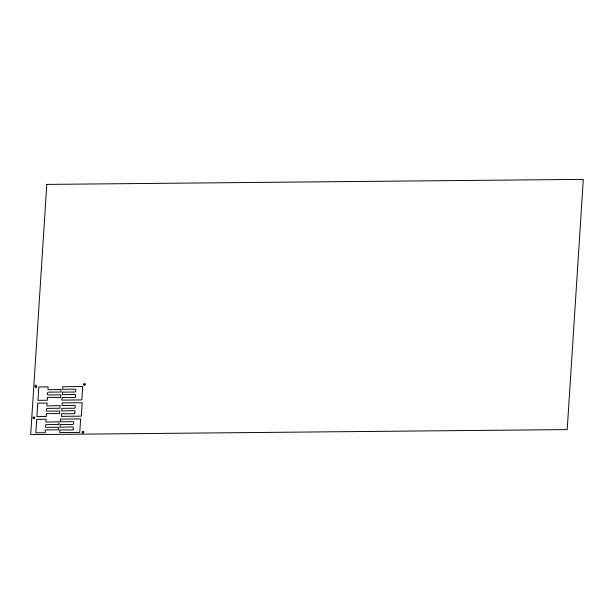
<?xml version="1.0" encoding="UTF-8"?>
<svg xmlns="http://www.w3.org/2000/svg" width="614" height="614" viewBox="0 0 614 614"><rect width="100%" height="100%" fill="white"/><g stroke="black" fill="none" stroke-linecap="round" stroke-linejoin="round"><path stroke-width="0.92" d="M45.236 430.445L45.282 432.716L35.842 432.809L36.71 419.339L46.15 419.247L45.82 421.634L46.303 422.11L59.09 421.826L58.921 424.489L46.718 424.604C45.152 423.752 44.845 428.234 46.541 427.344L58.744 427.229L58.576 429.892L45.981 429.838L45.236 430.445M46.265 414.212L46.303 416.484L36.909 416.576L37.776 403.145L47.171 403.053L46.841 405.44L47.324 405.923L60.111 405.631L59.942 408.256L47.739 408.371C46.157 407.535 45.912 412.025 47.562 411.15L59.765 411.035L59.596 413.659L46.948 413.606L46.265 414.212M47.286 397.979L47.332 400.251L37.976 400.336L38.835 386.95L48.191 386.858L47.861 389.245L48.345 389.729L61.131 389.437L60.963 392.024L48.767 392.139C47.178 391.302 46.91 395.83 48.583 394.955L60.786 394.84L60.617 397.427L47.969 397.365L47.286 397.979M73.212 429.316L72.521 429.977L59.873 429.923L59.704 432.586L79.759 432.394L80.626 418.925L60.571 419.109L60.402 421.772L72.598 421.657C74.256 420.797 74.018 425.134 72.475 424.443L60.226 424.52L60.049 427.183L72.836 426.891L73.327 427.375L73.212 429.316M74.824 413.115L74.14 413.782L61.492 413.721L61.323 416.346L81.34 416.154L82.199 402.723L62.191 402.914L62.022 405.532L74.217 405.424C75.883 404.557 75.645 408.924 74.087 408.241L61.837 408.318L61.669 410.943L74.455 410.651L74.946 411.134L74.824 413.115M75.392 396.928L74.701 397.588L62.06 397.534L61.891 400.113L81.862 399.929L82.721 386.536L62.751 386.72L62.582 389.307L74.785 389.192C76.466 388.317 76.19 392.845 74.609 392.016L62.405 392.131L62.237 394.71L75.023 394.426L75.514 394.902L75.392 396.928M33.57 417.743L34.215 417.712L33.57 417.72M35.988 387.265L36.633 387.211L35.988 387.265M82.614 432.202L83.258 432.195L82.621 432.156M84.179 384.364L84.824 384.356L84.187 384.318M46.794 184.407L30.7 434.628L567.206 429.593L583.3 179.372L46.794 184.407M35.627 386.766A0.875 0.791 -22.2 0 0 36.625 385.669A0.875 0.791 -22.2 0 0 35.167 385.485A0.875 0.791 -22.2 0 0 35.627 386.766M33.716 418.533A0.875 0.791 -22.2 0 0 34.714 417.436A0.875 0.791 -22.2 0 0 33.256 417.244A0.875 0.791 -22.2 0 0 33.716 418.533M84.325 385.155A0.875 0.791 -22.2 0 0 85.315 384.057A0.875 0.791 -22.2 0 0 83.857 383.865A0.875 0.791 -22.2 0 0 84.325 385.155M82.76 432.993A0.875 0.791 -22.2 0 0 83.75 431.895A0.875 0.791 -22.2 0 0 82.291 431.703A0.875 0.791 -22.2 0 0 82.76 432.993"/></g></svg>
